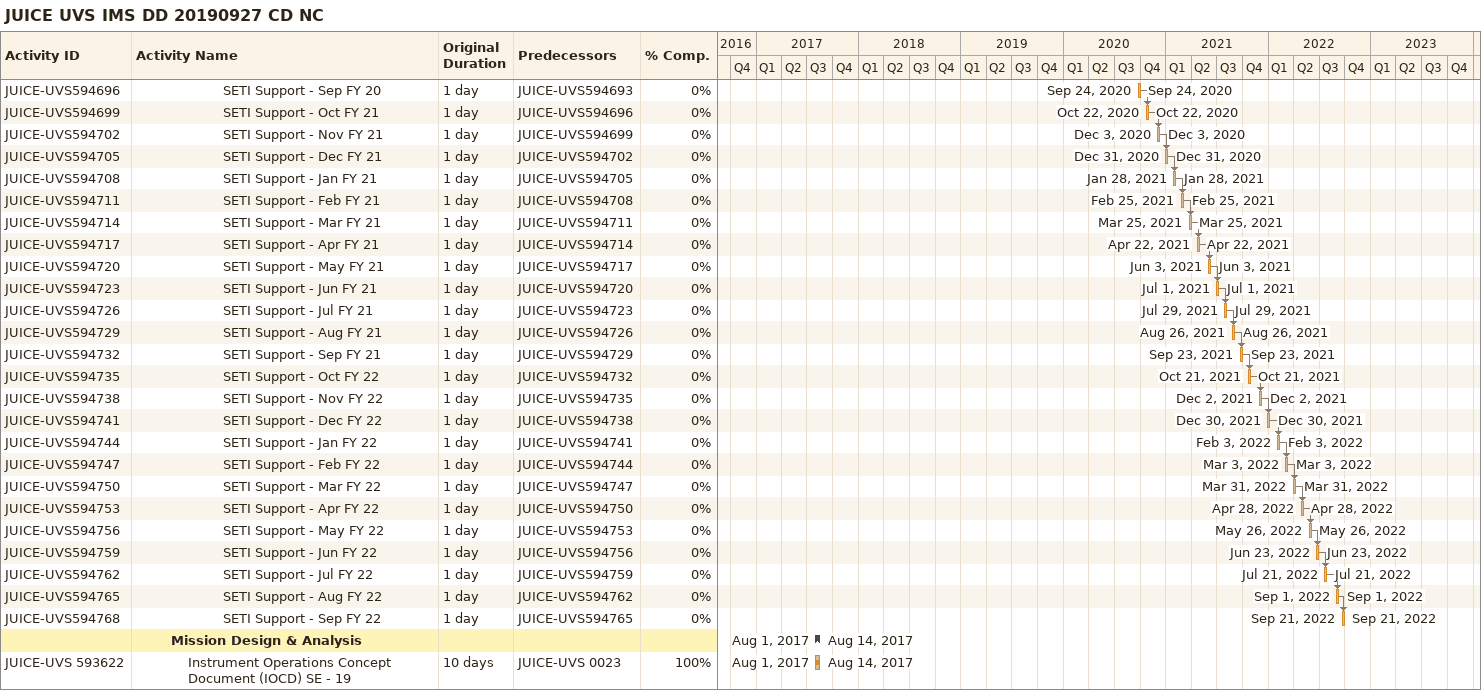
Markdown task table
JUICE UVS IMS DD 20190927 CD NC

| ID | Level | Task | Original duration | Start | Finish | Predecessors | % complete |
|---|---|---|---|---|---|---|---|
| JUICE-UVS594696 | 6 | SETI Support - Sep FY 20 | 1d | 2020-09-24 | 2020-09-24 | JUICE-UVS594693 | 0 |
| JUICE-UVS594699 | 6 | SETI Support - Oct FY 21 | 1d | 2020-10-22 | 2020-10-22 | JUICE-UVS594696 | 0 |
| JUICE-UVS594702 | 6 | SETI Support - Nov FY 21 | 1d | 2020-12-03 | 2020-12-03 | JUICE-UVS594699 | 0 |
| JUICE-UVS594705 | 6 | SETI Support - Dec FY 21 | 1d | 2020-12-31 | 2020-12-31 | JUICE-UVS594702 | 0 |
| JUICE-UVS594708 | 6 | SETI Support - Jan FY 21 | 1d | 2021-01-28 | 2021-01-28 | JUICE-UVS594705 | 0 |
| JUICE-UVS594711 | 6 | SETI Support - Feb FY 21 | 1d | 2021-02-25 | 2021-02-25 | JUICE-UVS594708 | 0 |
| JUICE-UVS594714 | 6 | SETI Support - Mar FY 21 | 1d | 2021-03-25 | 2021-03-25 | JUICE-UVS594711 | 0 |
| JUICE-UVS594717 | 6 | SETI Support - Apr FY 21 | 1d | 2021-04-22 | 2021-04-22 | JUICE-UVS594714 | 0 |
| JUICE-UVS594720 | 6 | SETI Support - May FY 21 | 1d | 2021-06-03 | 2021-06-03 | JUICE-UVS594717 | 0 |
| JUICE-UVS594723 | 6 | SETI Support - Jun FY 21 | 1d | 2021-07-01 | 2021-07-01 | JUICE-UVS594720 | 0 |
| JUICE-UVS594726 | 6 | SETI Support - Jul FY 21 | 1d | 2021-07-29 | 2021-07-29 | JUICE-UVS594723 | 0 |
| JUICE-UVS594729 | 6 | SETI Support - Aug FY 21 | 1d | 2021-08-26 | 2021-08-26 | JUICE-UVS594726 | 0 |
| JUICE-UVS594732 | 6 | SETI Support - Sep FY 21 | 1d | 2021-09-23 | 2021-09-23 | JUICE-UVS594729 | 0 |
| JUICE-UVS594735 | 6 | SETI Support - Oct FY 22 | 1d | 2021-10-21 | 2021-10-21 | JUICE-UVS594732 | 0 |
| JUICE-UVS594738 | 6 | SETI Support - Nov FY 22 | 1d | 2021-12-02 | 2021-12-02 | JUICE-UVS594735 | 0 |
| JUICE-UVS594741 | 6 | SETI Support - Dec FY 22 | 1d | 2021-12-30 | 2021-12-30 | JUICE-UVS594738 | 0 |
| JUICE-UVS594744 | 6 | SETI Support - Jan FY 22 | 1d | 2022-02-03 | 2022-02-03 | JUICE-UVS594741 | 0 |
| JUICE-UVS594747 | 6 | SETI Support - Feb FY 22 | 1d | 2022-03-03 | 2022-03-03 | JUICE-UVS594744 | 0 |
| JUICE-UVS594750 | 6 | SETI Support - Mar FY 22 | 1d | 2022-03-31 | 2022-03-31 | JUICE-UVS594747 | 0 |
| JUICE-UVS594753 | 6 | SETI Support - Apr FY 22 | 1d | 2022-04-28 | 2022-04-28 | JUICE-UVS594750 | 0 |
| JUICE-UVS594756 | 6 | SETI Support - May FY 22 | 1d | 2022-05-26 | 2022-05-26 | JUICE-UVS594753 | 0 |
| JUICE-UVS594759 | 6 | SETI Support - Jun FY 22 | 1d | 2022-06-23 | 2022-06-23 | JUICE-UVS594756 | 0 |
| JUICE-UVS594762 | 6 | SETI Support - Jul FY 22 | 1d | 2022-07-21 | 2022-07-21 | JUICE-UVS594759 | 0 |
| JUICE-UVS594765 | 6 | SETI Support - Aug FY 22 | 1d | 2022-09-01 | 2022-09-01 | JUICE-UVS594762 | 0 |
| JUICE-UVS594768 | 6 | SETI Support - Sep FY 22 | 1d | 2022-09-21 | 2022-09-21 | JUICE-UVS594765 | 0 |
|  | 3 | **Mission Design & Analysis** |  | 2017-08-01 | 2017-08-14 |  |  |
| JUICE-UVS 593622 | 4 | Instrument Operations Concept Document (IOCD) SE - 19 | 10d | 2017-08-01 | 2017-08-14 | JUICE-UVS 0023 | 100 |
